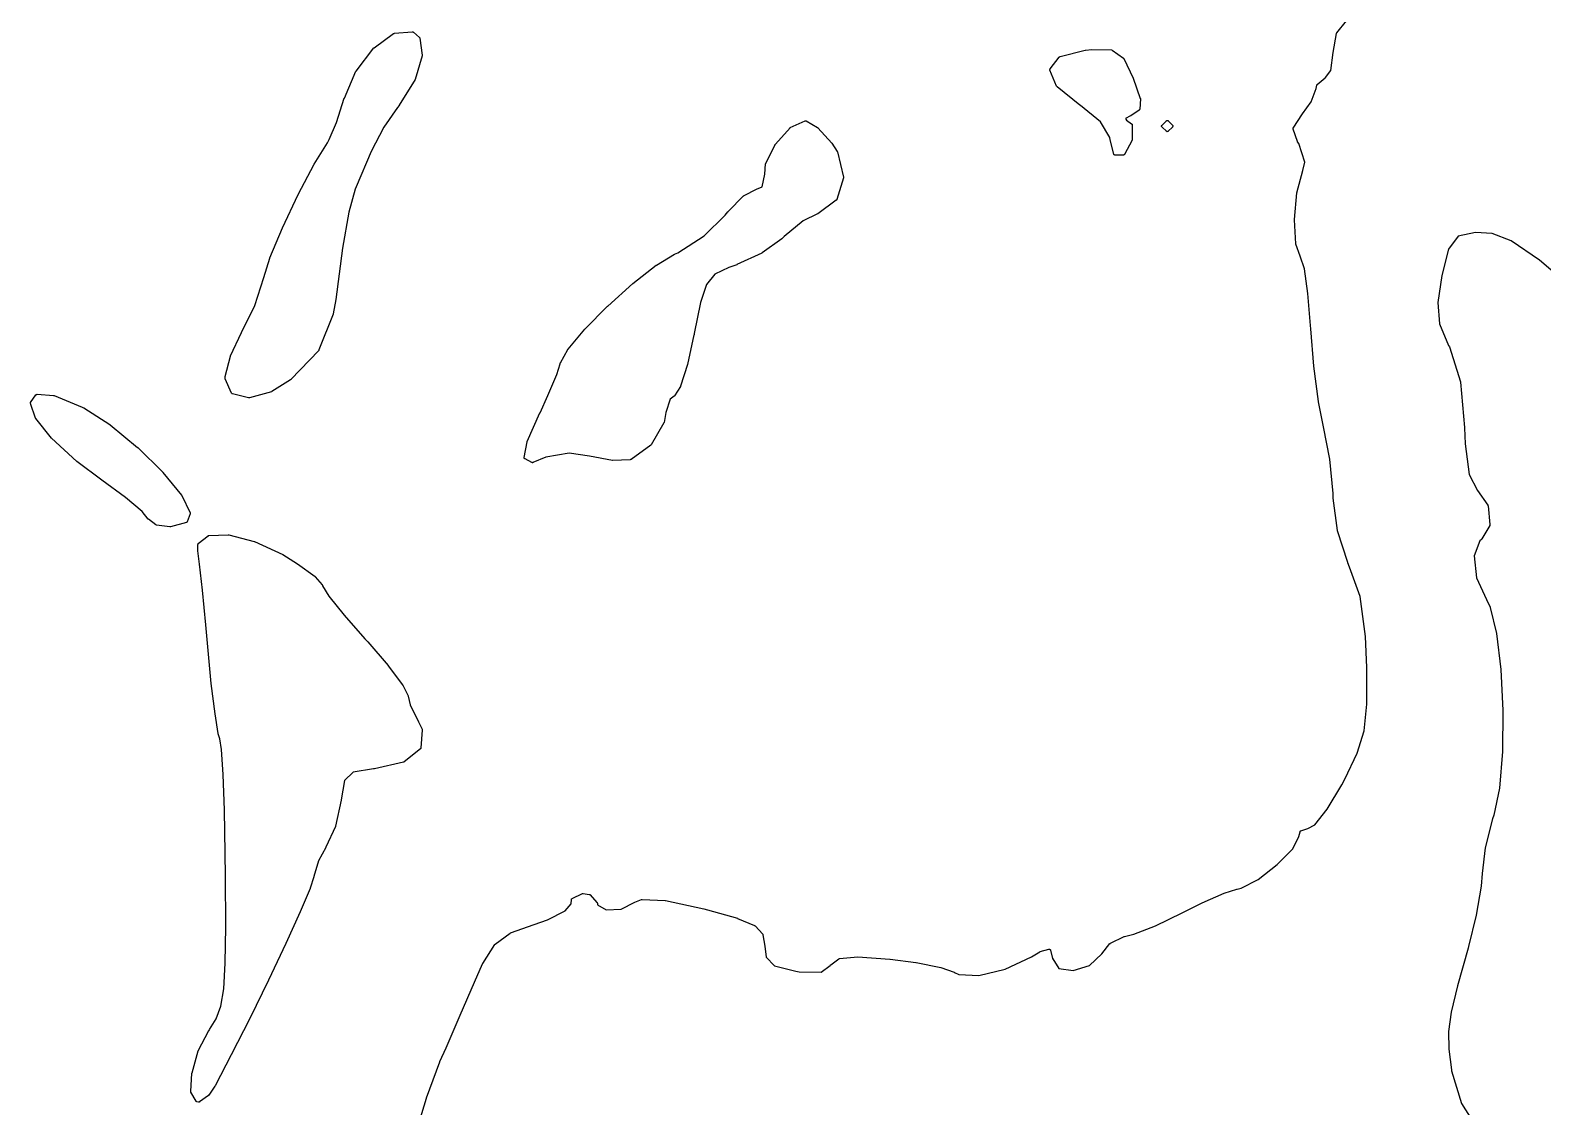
# Model space of a CAD drawing. Extents: x 42 to 258, y -102 to -28.
# Drawn here: x 101.19 to 106.78, y -50.03 to -46.05 of the extents above; entities that cross this region are included whole.
import ezdxf

# ---------------------------------------------------------------- set-up
doc = ezdxf.new("R2010")
doc.units = 0
doc.header["$MEASUREMENT"] = 0
doc.layers.add('BLACK', color=7, linetype='CONTINUOUS')

msp = doc.modelspace()

# ---------------------------------------------------------------- linework, layer by layer
at = {"layer": 'Black'}
for p, q in [((102.463, -46.113), (102.535, -46.0608)), ((102.535, -46.0608), (102.536, -46.0606)), ((102.536, -46.0604), (102.537, -46.0603)), ((102.536, -46.0606), (102.536, -46.0604)), ((102.537, -46.06), (102.538, -46.0599)), ((102.537, -46.0601), (102.537, -46.06)), ((102.537, -46.0603), (102.537, -46.0601)), ((102.538, -46.0599), (102.604, -46.0545)), ((102.604, -46.0545), (102.604, -46.0545)), ((102.604, -46.0545), (102.605, -46.0545)), ((102.605, -46.0545), (102.605, -46.0546)), ((102.605, -46.0546), (102.606, -46.0546)), ((102.606, -46.0546), (102.606, -46.0547)), ((102.606, -46.0547), (102.606, -46.0548)), ((102.606, -46.0548), (102.607, -46.0551)), ((102.607, -46.0551), (102.607, -46.0554)), ((102.607, -46.0554), (102.608, -46.0555)), ((102.608, -46.0555), (102.608, -46.0556)), ((102.608, -46.0556), (102.631, -46.0752)), ((106.008, -46.1309), (106.02, -46.0602)), ((106.02, -46.0594), (106.021, -46.059)), ((106.02, -46.0598), (106.02, -46.0594)), ((106.02, -46.0602), (106.02, -46.0598)), ((106.021, -46.0579), (106.057, -46.0141)), ((106.021, -46.0582), (106.021, -46.0579)), ((106.021, -46.0586), (106.021, -46.0582)), ((106.021, -46.059), (106.021, -46.0586)), ((102.396, -46.1994), (102.462, -46.114)), ((102.462, -46.1135), (102.463, -46.113)), ((102.462, -46.114), (102.462, -46.1135)), ((102.631, -46.0752), (102.631, -46.0753)), ((102.631, -46.0753), (102.631, -46.0753)), ((102.631, -46.0753), (102.631, -46.076)), ((102.631, -46.076), (102.632, -46.0766)), ((102.632, -46.0766), (102.632, -46.0766)), ((102.632, -46.0766), (102.632, -46.0767)), ((102.632, -46.0767), (102.632, -46.0775)), ((102.632, -46.0775), (102.632, -46.0782)), ((102.632, -46.0782), (102.632, -46.0783)), ((102.632, -46.0783), (102.632, -46.0784)), ((102.632, -46.0784), (102.641, -46.1412)), ((102.641, -46.1434), (102.614, -46.2301)), ((102.641, -46.1412), (102.641, -46.1414)), ((102.641, -46.1414), (102.641, -46.1416)), ((102.641, -46.1416), (102.641, -46.1423)), ((102.641, -46.1423), (102.641, -46.143)), ((102.641, -46.143), (102.641, -46.1432)), ((102.641, -46.1432), (102.641, -46.1434)), ((104.961, -46.1915), (104.995, -46.1478)), ((104.995, -46.1478), (104.996, -46.1473)), ((104.996, -46.1467), (104.997, -46.1466)), ((104.996, -46.1473), (104.996, -46.1467)), ((104.996, -46.1467), (104.996, -46.1467)), ((104.997, -46.1463), (104.998, -46.146)), ((104.997, -46.1466), (104.997, -46.1463)), ((104.998, -46.146), (105.091, -46.1225)), ((105.091, -46.1225), (105.092, -46.1224)), ((105.091, -46.1225), (105.091, -46.1225)), ((105.092, -46.1224), (105.116, -46.1202)), ((105.116, -46.1202), (105.116, -46.1202)), ((105.116, -46.1202), (105.116, -46.1202)), ((105.116, -46.1202), (105.189, -46.1214)), ((105.189, -46.1214), (105.189, -46.1215)), ((105.189, -46.1215), (105.19, -46.1216)), ((105.19, -46.1216), (105.19, -46.1217)), ((105.19, -46.1217), (105.19, -46.1217)), ((105.19, -46.1217), (105.191, -46.1221)), ((105.191, -46.1221), (105.191, -46.1223)), ((105.191, -46.1223), (105.232, -46.1515)), ((105.232, -46.1515), (105.232, -46.1517)), ((105.232, -46.1517), (105.233, -46.152)), ((105.233, -46.152), (105.233, -46.1524)), ((105.233, -46.1524), (105.233, -46.1527)), ((105.233, -46.1527), (105.233, -46.1531)), ((105.233, -46.1531), (105.234, -46.1534)), ((105.234, -46.1534), (105.268, -46.2251)), ((105.999, -46.1971), (106.008, -46.1311)), ((106.008, -46.131), (106.008, -46.1309)), ((106.008, -46.1311), (106.008, -46.131)), ((102.353, -46.2992), (102.395, -46.2004)), ((102.395, -46.2004), (102.396, -46.1999)), ((102.396, -46.1999), (102.396, -46.1994)), ((104.96, -46.1931), (104.961, -46.1924)), ((104.96, -46.194), (104.96, -46.1931)), ((104.96, -46.1931), (104.96, -46.1931)), ((104.96, -46.1931), (104.96, -46.1931)), ((104.96, -46.1948), (104.96, -46.194)), ((104.96, -46.1949), (104.96, -46.1948)), ((104.96, -46.1948), (104.96, -46.1948)), ((104.96, -46.1957), (104.96, -46.1949)), ((104.96, -46.1965), (104.96, -46.1957)), ((104.96, -46.1966), (104.96, -46.1965)), ((104.96, -46.1965), (104.96, -46.1965)), ((104.985, -46.2552), (104.96, -46.1966)), ((104.961, -46.1916), (104.961, -46.1915)), ((104.961, -46.1924), (104.961, -46.1916)), ((104.961, -46.1916), (104.961, -46.1916)), ((105.268, -46.2251), (105.268, -46.2252)), ((105.268, -46.2252), (105.268, -46.2253)), ((105.268, -46.2253), (105.268, -46.226)), ((105.268, -46.226), (105.268, -46.2261)), ((105.268, -46.2261), (105.268, -46.2262)), ((105.268, -46.2262), (105.294, -46.3007)), ((105.948, -46.249), (105.978, -46.2242)), ((105.978, -46.2242), (105.979, -46.2238)), ((105.979, -46.2236), (105.999, -46.1971)), ((105.979, -46.2238), (105.979, -46.2236)), ((102.614, -46.2312), (102.555, -46.3259)), ((102.614, -46.2301), (102.614, -46.2306)), ((102.614, -46.2306), (102.614, -46.2312)), ((104.985, -46.2555), (104.985, -46.2552)), ((104.985, -46.2558), (104.985, -46.2555)), ((104.986, -46.2562), (104.985, -46.2558)), ((104.986, -46.2567), (104.986, -46.2562)), ((104.986, -46.2569), (104.986, -46.2567)), ((104.987, -46.2571), (104.986, -46.2569)), ((105.071, -46.3254), (104.987, -46.2571)), ((105.926, -46.3135), (105.945, -46.2639)), ((105.945, -46.2639), (105.947, -46.2521)), ((105.947, -46.2503), (105.948, -46.2497)), ((105.947, -46.2504), (105.947, -46.2503)), ((105.947, -46.2512), (105.947, -46.2504)), ((105.947, -46.2504), (105.947, -46.2504)), ((105.947, -46.2519), (105.947, -46.2512)), ((105.947, -46.252), (105.947, -46.2519)), ((105.947, -46.2521), (105.947, -46.252)), ((105.948, -46.2491), (105.948, -46.249)), ((105.948, -46.249), (105.948, -46.249)), ((105.948, -46.2497), (105.948, -46.2491)), ((102.324, -46.3891), (102.352, -46.2996)), ((102.352, -46.2996), (102.353, -46.2994)), ((102.353, -46.2994), (102.353, -46.2992)), ((102.549, -46.334), (102.499, -46.4063)), ((102.555, -46.3263), (102.549, -46.334)), ((102.555, -46.3259), (102.555, -46.3261)), ((102.555, -46.3261), (102.555, -46.3263)), ((105.071, -46.3255), (105.071, -46.3254)), ((105.071, -46.3257), (105.071, -46.3255)), ((105.074, -46.3273), (105.071, -46.3257)), ((105.147, -46.3873), (105.074, -46.3273)), ((105.293, -46.3401), (105.292, -46.3407)), ((105.292, -46.3407), (105.292, -46.3413)), ((105.295, -46.3026), (105.293, -46.3401)), ((105.294, -46.3007), (105.294, -46.3008)), ((105.294, -46.3008), (105.295, -46.3009)), ((105.295, -46.3009), (105.295, -46.3016)), ((105.295, -46.3016), (105.295, -46.3024)), ((105.295, -46.3024), (105.295, -46.3025)), ((105.295, -46.3025), (105.295, -46.3026)), ((105.894, -46.3569), (105.926, -46.3135)), ((102.297, -46.453), (102.324, -46.3891)), ((104.001, -46.408), (104.056, -46.3832)), ((104.056, -46.383), (104.057, -46.3829)), ((104.056, -46.3831), (104.056, -46.383)), ((104.056, -46.3832), (104.056, -46.3831)), ((104.057, -46.3829), (104.057, -46.3828)), ((104.057, -46.3828), (104.058, -46.3828)), ((104.058, -46.3828), (104.058, -46.3828)), ((104.058, -46.3828), (104.059, -46.3828)), ((104.058, -46.3828), (104.058, -46.3828)), ((104.058, -46.3828), (104.058, -46.3828)), ((104.059, -46.3828), (104.059, -46.383)), ((104.059, -46.383), (104.06, -46.3831)), ((104.06, -46.3831), (104.06, -46.3833)), ((104.06, -46.3833), (104.06, -46.3834)), ((104.06, -46.3834), (104.102, -46.4079)), ((105.182, -46.4453), (105.147, -46.3873)), ((105.258, -46.3651), (105.24, -46.3753)), ((105.24, -46.3753), (105.244, -46.3809)), ((105.244, -46.3809), (105.262, -46.394)), ((105.259, -46.3649), (105.258, -46.365)), ((105.258, -46.365), (105.258, -46.3651)), ((105.29, -46.344), (105.259, -46.3649)), ((105.262, -46.394), (105.263, -46.3944)), ((105.263, -46.3944), (105.263, -46.3948)), ((105.263, -46.3948), (105.263, -46.3951)), ((105.263, -46.3951), (105.263, -46.3953)), ((105.263, -46.3953), (105.264, -46.3958)), ((105.264, -46.3958), (105.264, -46.3963)), ((105.264, -46.3963), (105.264, -46.3966)), ((105.264, -46.3966), (105.264, -46.3969)), ((105.264, -46.3969), (105.264, -46.3974)), ((105.291, -46.3436), (105.29, -46.344)), ((105.292, -46.3428), (105.291, -46.343)), ((105.291, -46.343), (105.291, -46.3433)), ((105.291, -46.3433), (105.291, -46.3436)), ((105.292, -46.3413), (105.292, -46.3415)), ((105.292, -46.3415), (105.292, -46.3418)), ((105.292, -46.3418), (105.292, -46.3423)), ((105.292, -46.3423), (105.292, -46.3428)), ((105.375, -46.3991), (105.391, -46.3832)), ((105.391, -46.3827), (105.392, -46.3825)), ((105.391, -46.383), (105.391, -46.3827)), ((105.391, -46.3832), (105.391, -46.383)), ((105.392, -46.3821), (105.393, -46.3819)), ((105.392, -46.3822), (105.392, -46.3821)), ((105.392, -46.3825), (105.392, -46.3822)), ((105.393, -46.3819), (105.394, -46.3818)), ((105.393, -46.3819), (105.393, -46.3819)), ((105.394, -46.3818), (105.394, -46.3818)), ((105.394, -46.3818), (105.395, -46.3818)), ((105.395, -46.3818), (105.395, -46.3819)), ((105.395, -46.3819), (105.395, -46.3819)), ((105.395, -46.3819), (105.396, -46.3821)), ((105.396, -46.3821), (105.396, -46.3822)), ((105.396, -46.3822), (105.397, -46.3825)), ((105.397, -46.3825), (105.397, -46.3827)), ((105.397, -46.3827), (105.397, -46.383)), ((105.397, -46.383), (105.398, -46.3832)), ((105.398, -46.3832), (105.414, -46.3991)), ((105.86, -46.4099), (105.894, -46.3572)), ((105.894, -46.357), (105.894, -46.3569)), ((105.894, -46.3572), (105.894, -46.357)), ((102.499, -46.4063), (102.452, -46.4968)), ((103.946, -46.4694), (104, -46.4092)), ((104, -46.4089), (104.001, -46.4085)), ((104, -46.4091), (104, -46.4089)), ((104, -46.4092), (104, -46.4091)), ((104.001, -46.4081), (104.001, -46.408)), ((104.001, -46.408), (104.001, -46.408)), ((104.001, -46.4085), (104.001, -46.4081)), ((104.102, -46.4079), (104.103, -46.4084)), ((104.103, -46.4084), (104.103, -46.4089)), ((104.103, -46.4089), (104.155, -46.4657)), ((105.183, -46.4534), (105.182, -46.4453)), ((105.264, -46.3974), (105.264, -46.398)), ((105.264, -46.398), (105.265, -46.4501)), ((105.265, -46.4501), (105.265, -46.4508)), ((105.265, -46.4508), (105.265, -46.4515)), ((105.265, -46.4515), (105.265, -46.4536)), ((105.373, -46.4013), (105.374, -46.4009)), ((105.373, -46.4018), (105.373, -46.4013)), ((105.373, -46.4022), (105.373, -46.4018)), ((105.373, -46.4026), (105.373, -46.4022)), ((105.373, -46.4031), (105.373, -46.4026)), ((105.373, -46.4035), (105.373, -46.4031)), ((105.373, -46.4039), (105.373, -46.4035)), ((105.374, -46.4043), (105.373, -46.4039)), ((105.374, -46.3994), (105.375, -46.3991)), ((105.374, -46.3998), (105.374, -46.3994)), ((105.374, -46.4002), (105.374, -46.3998)), ((105.374, -46.4005), (105.374, -46.4002)), ((105.374, -46.4009), (105.374, -46.4005)), ((105.374, -46.4047), (105.374, -46.4043)), ((105.374, -46.4051), (105.374, -46.4047)), ((105.374, -46.4055), (105.374, -46.4051)), ((105.374, -46.4058), (105.374, -46.4055)), ((105.375, -46.4062), (105.374, -46.4058)), ((105.391, -46.422), (105.375, -46.4062)), ((105.391, -46.4223), (105.391, -46.422)), ((105.391, -46.4226), (105.391, -46.4223)), ((105.392, -46.4228), (105.391, -46.4226)), ((105.392, -46.423), (105.392, -46.4228)), ((105.392, -46.4231), (105.392, -46.423)), ((105.393, -46.4233), (105.392, -46.4231)), ((105.393, -46.4234), (105.393, -46.4233)), ((105.394, -46.4235), (105.393, -46.4234)), ((105.395, -46.4235), (105.394, -46.4234)), ((105.394, -46.4234), (105.394, -46.4235)), ((105.396, -46.4231), (105.395, -46.4233)), ((105.395, -46.4233), (105.395, -46.4234)), ((105.395, -46.4234), (105.395, -46.4235)), ((105.397, -46.4228), (105.396, -46.423)), ((105.396, -46.423), (105.396, -46.4231)), ((105.398, -46.422), (105.397, -46.4223)), ((105.397, -46.4223), (105.397, -46.4226)), ((105.397, -46.4226), (105.397, -46.4228)), ((105.414, -46.4062), (105.398, -46.422)), ((105.414, -46.3991), (105.414, -46.3994)), ((105.414, -46.3994), (105.414, -46.3998)), ((105.414, -46.3998), (105.414, -46.4002)), ((105.414, -46.4002), (105.415, -46.4005)), ((105.415, -46.4047), (105.414, -46.4051)), ((105.414, -46.4051), (105.414, -46.4055)), ((105.414, -46.4055), (105.414, -46.4058)), ((105.414, -46.4058), (105.414, -46.4062)), ((105.415, -46.4005), (105.415, -46.4009)), ((105.415, -46.4009), (105.415, -46.4013)), ((105.415, -46.4013), (105.415, -46.4018)), ((105.415, -46.4018), (105.415, -46.4022)), ((105.415, -46.4022), (105.415, -46.4026)), ((105.415, -46.4026), (105.415, -46.4031)), ((105.415, -46.4031), (105.415, -46.4035)), ((105.415, -46.4035), (105.415, -46.4039)), ((105.415, -46.4039), (105.415, -46.4043)), ((105.415, -46.4043), (105.415, -46.4047)), ((105.859, -46.4108), (105.86, -46.4103)), ((105.859, -46.4111), (105.859, -46.4108)), ((105.859, -46.4115), (105.859, -46.4111)), ((105.859, -46.412), (105.859, -46.4115)), ((105.859, -46.4125), (105.859, -46.412)), ((105.859, -46.4128), (105.859, -46.4125)), ((105.859, -46.4132), (105.859, -46.4128)), ((105.859, -46.4137), (105.859, -46.4132)), ((105.859, -46.4142), (105.859, -46.4137)), ((105.875, -46.4599), (105.859, -46.4142)), ((105.86, -46.4103), (105.86, -46.4099)), ((102.241, -46.5435), (102.291, -46.4642)), ((102.291, -46.4642), (102.297, -46.453)), ((102.452, -46.4968), (102.396, -46.6268)), ((103.911, -46.541), (103.945, -46.4705)), ((103.945, -46.47), (103.946, -46.4694)), ((103.945, -46.4705), (103.945, -46.47)), ((104.155, -46.4657), (104.155, -46.4661)), ((104.155, -46.4661), (104.155, -46.4664)), ((104.155, -46.4664), (104.174, -46.4971)), ((104.174, -46.4971), (104.174, -46.4978)), ((104.174, -46.4978), (104.175, -46.4985)), ((104.175, -46.4985), (104.198, -46.5913)), ((105.183, -46.4537), (105.183, -46.4534)), ((105.183, -46.4541), (105.183, -46.4537)), ((105.197, -46.5069), (105.183, -46.4541)), ((105.197, -46.5075), (105.197, -46.5069)), ((105.197, -46.5081), (105.197, -46.5075)), ((105.198, -46.5083), (105.197, -46.5081)), ((105.198, -46.5084), (105.198, -46.5083)), ((105.198, -46.5089), (105.198, -46.5084)), ((105.236, -46.5076), (105.235, -46.5083)), ((105.235, -46.5083), (105.235, -46.5089)), ((105.264, -46.4546), (105.236, -46.5075)), ((105.236, -46.5075), (105.236, -46.5076)), ((105.236, -46.5076), (105.236, -46.5076)), ((105.265, -46.4536), (105.264, -46.4541)), ((105.264, -46.4541), (105.264, -46.4546)), ((105.876, -46.4606), (105.875, -46.4599)), ((105.876, -46.4614), (105.876, -46.4606)), ((105.881, -46.4675), (105.876, -46.4614)), ((105.903, -46.5362), (105.881, -46.4675)), ((102.182, -46.6561), (102.241, -46.5438)), ((102.241, -46.5437), (102.241, -46.5435)), ((102.241, -46.5438), (102.241, -46.5437)), ((103.907, -46.58), (103.91, -46.5428)), ((103.91, -46.5419), (103.911, -46.5411)), ((103.91, -46.5427), (103.91, -46.5419)), ((103.91, -46.5428), (103.91, -46.5427)), ((103.91, -46.5427), (103.91, -46.5427)), ((103.911, -46.5411), (103.911, -46.541)), ((103.911, -46.541), (103.911, -46.541)), ((105.199, -46.5095), (105.198, -46.5089)), ((105.199, -46.5097), (105.199, -46.5095)), ((105.199, -46.5095), (105.199, -46.5095)), ((105.199, -46.51), (105.199, -46.5097)), ((105.2, -46.5103), (105.199, -46.51)), ((105.2, -46.5104), (105.2, -46.5103)), ((105.2, -46.5103), (105.2, -46.5103)), ((105.201, -46.5105), (105.2, -46.5104)), ((105.202, -46.5106), (105.201, -46.5105)), ((105.232, -46.5102), (105.202, -46.5106)), ((105.233, -46.51), (105.232, -46.5102)), ((105.232, -46.5102), (105.232, -46.5102)), ((105.232, -46.5102), (105.232, -46.5102)), ((105.234, -46.5098), (105.233, -46.5098)), ((105.233, -46.5098), (105.233, -46.5099)), ((105.233, -46.5099), (105.233, -46.51)), ((105.235, -46.509), (105.234, -46.5094)), ((105.234, -46.5094), (105.234, -46.5098)), ((105.235, -46.5089), (105.235, -46.5089)), ((105.235, -46.5089), (105.235, -46.509)), ((105.895, -46.5676), (105.903, -46.5362)), ((103.897, -46.627), (103.907, -46.58)), ((104.198, -46.594), (104.173, -46.6744)), ((104.198, -46.5913), (104.198, -46.5918)), ((104.198, -46.5918), (104.198, -46.5923)), ((104.198, -46.5923), (104.198, -46.5926)), ((104.198, -46.5926), (104.198, -46.593)), ((104.198, -46.593), (104.198, -46.5935)), ((104.198, -46.5935), (104.198, -46.594)), ((105.873, -46.6491), (105.895, -46.5676)), ((102.124, -46.7791), (102.182, -46.6563)), ((102.182, -46.6562), (102.182, -46.6561)), ((102.182, -46.6563), (102.182, -46.6562)), ((102.393, -46.6363), (102.37, -46.7209)), ((102.396, -46.6268), (102.393, -46.6363)), ((103.771, -46.719), (103.828, -46.6608)), ((103.828, -46.6608), (103.829, -46.6604)), ((103.829, -46.6604), (103.83, -46.6599)), ((103.83, -46.6599), (103.876, -46.6363)), ((103.876, -46.6362), (103.897, -46.627)), ((103.876, -46.6363), (103.876, -46.6362)), ((103.876, -46.6363), (103.876, -46.6363)), ((104.172, -46.6764), (104.171, -46.677)), ((104.173, -46.6759), (104.172, -46.6764)), ((104.173, -46.6744), (104.173, -46.675)), ((104.173, -46.675), (104.173, -46.6757)), ((104.173, -46.6757), (104.173, -46.6758)), ((104.173, -46.6758), (104.173, -46.6759)), ((105.864, -46.7487), (105.873, -46.65)), ((105.873, -46.6495), (105.873, -46.6491)), ((105.873, -46.65), (105.873, -46.6495)), ((102.37, -46.7209), (102.346, -46.854)), ((103.76, -46.7326), (103.77, -46.7194)), ((103.77, -46.7194), (103.771, -46.7192)), ((103.771, -46.7192), (103.771, -46.719)), ((104.102, -46.727), (104.048, -46.7535)), ((104.103, -46.7268), (104.102, -46.727)), ((104.171, -46.677), (104.103, -46.7266)), ((104.103, -46.7266), (104.103, -46.7268)), ((102.078, -46.8901), (102.124, -46.7793)), ((102.124, -46.7792), (102.124, -46.7791)), ((102.124, -46.7793), (102.124, -46.7792)), ((103.683, -46.809), (103.76, -46.7326)), ((104.048, -46.7535), (103.978, -46.811)), ((105.864, -46.7491), (105.864, -46.7487)), ((105.864, -46.7495), (105.864, -46.7491)), ((105.869, -46.8377), (105.864, -46.7495)), ((103.585, -46.8708), (103.683, -46.809)), ((103.97, -46.8196), (103.897, -46.8718)), ((103.978, -46.811), (103.97, -46.819)), ((103.97, -46.819), (103.97, -46.8193)), ((103.97, -46.8193), (103.97, -46.8196)), ((105.869, -46.8384), (105.869, -46.8377)), ((105.87, -46.839), (105.869, -46.8384)), ((105.886, -46.8841), (105.87, -46.839)), ((106.47, -46.8099), (106.434, -46.8575)), ((106.534, -46.7964), (106.47, -46.8099)), ((106.595, -46.7997), (106.534, -46.7964)), ((106.665, -46.8264), (106.595, -46.7997)), ((106.77, -46.8987), (106.665, -46.8264)), ((102.055, -46.962), (102.078, -46.8905)), ((102.078, -46.8903), (102.078, -46.8901)), ((102.078, -46.8905), (102.078, -46.8903)), ((102.346, -46.854), (102.321, -47.0433)), ((103.506, -46.9164), (103.573, -46.8761)), ((103.573, -46.8758), (103.585, -46.8708)), ((103.573, -46.876), (103.573, -46.8758)), ((103.573, -46.8761), (103.573, -46.876)), ((103.896, -46.8722), (103.803, -46.9151)), ((103.897, -46.8718), (103.896, -46.872)), ((103.896, -46.872), (103.896, -46.8722)), ((105.901, -46.931), (105.886, -46.8841)), ((106.434, -46.8575), (106.409, -46.9557)), ((106.911, -47.0188), (106.77, -46.8987)), ((103.419, -46.9851), (103.505, -46.9168)), ((103.505, -46.9168), (103.506, -46.9167)), ((103.506, -46.9167), (103.506, -46.9164)), ((103.722, -46.9507), (103.691, -46.988)), ((103.774, -46.9256), (103.722, -46.9507)), ((103.803, -46.9153), (103.774, -46.9256)), ((103.803, -46.9151), (103.803, -46.9152)), ((103.803, -46.9152), (103.803, -46.9153)), ((105.914, -47.0223), (105.901, -46.931)), ((106.409, -46.9557), (106.394, -47.0544)), ((102.022, -47.0659), (102.055, -46.962)), ((103.327, -47.0685), (103.419, -46.9853)), ((103.419, -46.9852), (103.419, -46.9851)), ((103.419, -46.9853), (103.419, -46.9852)), ((103.691, -46.988), (103.669, -47.0555)), ((101.973, -47.1662), (102.022, -47.0659)), ((102.321, -47.0434), (102.312, -47.0972)), ((102.321, -47.0433), (102.321, -47.0434)), ((102.321, -47.0434), (102.321, -47.0434)), ((103.669, -47.0555), (103.646, -47.17)), ((105.924, -47.1396), (105.914, -47.0223)), ((106.394, -47.0544), (106.401, -47.1343)), ((102.312, -47.0983), (102.259, -47.2305)), ((102.312, -47.0972), (102.312, -47.0977)), ((102.312, -47.0977), (102.312, -47.0983)), ((103.242, -47.1536), (103.326, -47.0687)), ((103.326, -47.0687), (103.327, -47.0686)), ((103.327, -47.0686), (103.327, -47.0685)), ((101.932, -47.2519), (101.973, -47.1662)), ((101.973, -47.1662), (101.973, -47.1662)), ((101.973, -47.1662), (101.973, -47.1662)), ((103.18, -47.2276), (103.242, -47.1539)), ((103.242, -47.1538), (103.242, -47.1536)), ((103.242, -47.1539), (103.242, -47.1538)), ((103.645, -47.175), (103.621, -47.2839)), ((103.646, -47.1749), (103.645, -47.175)), ((103.646, -47.17), (103.646, -47.17)), ((103.646, -47.17), (103.646, -47.1748)), ((103.646, -47.1748), (103.646, -47.1749)), ((105.925, -47.1526), (105.924, -47.1396)), ((105.925, -47.1527), (105.925, -47.1526)), ((105.936, -47.29), (105.925, -47.1527)), ((105.925, -47.1527), (105.925, -47.1527)), ((106.401, -47.1343), (106.434, -47.2145)), ((102.258, -47.2321), (102.155, -47.3402)), ((102.259, -47.2306), (102.258, -47.2313)), ((102.258, -47.2313), (102.258, -47.232)), ((102.258, -47.232), (102.258, -47.232)), ((102.258, -47.232), (102.258, -47.2321)), ((102.259, -47.2305), (102.259, -47.2305)), ((102.259, -47.2305), (102.259, -47.2306)), ((103.152, -47.2777), (103.179, -47.2284)), ((103.179, -47.228), (103.18, -47.2276)), ((103.179, -47.2284), (103.179, -47.228)), ((106.434, -47.2145), (106.437, -47.2185)), ((106.437, -47.2185), (106.437, -47.2189)), ((106.437, -47.2189), (106.437, -47.2193)), ((106.437, -47.2193), (106.478, -47.3479)), ((101.913, -47.3285), (101.932, -47.2528)), ((101.932, -47.2524), (101.932, -47.2519)), ((101.932, -47.2528), (101.932, -47.2524)), ((103.138, -47.3217), (103.151, -47.2823)), ((103.151, -47.278), (103.152, -47.2778)), ((103.151, -47.2786), (103.151, -47.278)), ((103.151, -47.2793), (103.151, -47.2786)), ((103.151, -47.2795), (103.151, -47.2793)), ((103.151, -47.2797), (103.151, -47.2795)), ((103.151, -47.2823), (103.151, -47.2797)), ((103.152, -47.2778), (103.152, -47.2777)), ((103.621, -47.2843), (103.595, -47.3644)), ((103.621, -47.2839), (103.621, -47.2841)), ((103.621, -47.2841), (103.621, -47.2843)), ((105.936, -47.2902), (105.936, -47.29)), ((105.936, -47.2903), (105.936, -47.2902)), ((105.953, -47.4214), (105.936, -47.2903)), ((101.913, -47.3291), (101.913, -47.3285)), ((101.913, -47.3296), (101.913, -47.3291)), ((101.913, -47.3349), (101.913, -47.3296)), ((101.913, -47.3351), (101.913, -47.3349)), ((101.913, -47.3354), (101.913, -47.3351)), ((101.913, -47.336), (101.913, -47.3354)), ((101.913, -47.3366), (101.913, -47.336)), ((101.913, -47.3368), (101.913, -47.3366)), ((101.913, -47.3371), (101.913, -47.3368)), ((101.936, -47.3899), (101.913, -47.3371)), ((102.154, -47.341), (102.085, -47.3842)), ((102.155, -47.3406), (102.154, -47.341)), ((102.155, -47.3402), (102.155, -47.3406)), ((103.105, -47.3987), (103.138, -47.3217)), ((101.193, -47.4241), (101.213, -47.3964)), ((101.213, -47.3964), (101.214, -47.3958)), ((101.214, -47.3952), (101.215, -47.3948)), ((101.214, -47.3958), (101.214, -47.3952)), ((101.214, -47.3952), (101.214, -47.3952)), ((101.214, -47.3952), (101.214, -47.3952)), ((101.215, -47.3948), (101.216, -47.3945)), ((101.216, -47.3945), (101.216, -47.3944)), ((101.216, -47.3944), (101.217, -47.3944)), ((101.216, -47.3945), (101.216, -47.3945)), ((101.217, -47.3944), (101.217, -47.3943)), ((101.217, -47.3943), (101.278, -47.3985)), ((101.278, -47.3985), (101.279, -47.3987)), ((101.279, -47.3987), (101.28, -47.3989)), ((101.28, -47.3989), (101.384, -47.4415)), ((101.936, -47.3903), (101.936, -47.3899)), ((101.937, -47.3908), (101.936, -47.3903)), ((101.937, -47.391), (101.937, -47.3908)), ((101.937, -47.3913), (101.937, -47.391)), ((101.937, -47.3916), (101.937, -47.3913)), ((101.938, -47.392), (101.937, -47.3916)), ((101.938, -47.3921), (101.938, -47.392)), ((101.938, -47.3923), (101.938, -47.3921)), ((101.939, -47.3925), (101.938, -47.3923)), ((101.939, -47.3927), (101.939, -47.3925)), ((101.999, -47.4077), (101.939, -47.3927)), ((102.084, -47.3848), (102.002, -47.4077)), ((102.085, -47.3845), (102.084, -47.3848)), ((102.085, -47.3842), (102.085, -47.3845)), ((103.076, -47.4627), (103.105, -47.3987)), ((103.572, -47.4013), (103.557, -47.4123)), ((103.573, -47.4006), (103.572, -47.4012)), ((103.572, -47.4012), (103.572, -47.4012)), ((103.572, -47.4012), (103.572, -47.4013)), ((103.595, -47.3655), (103.573, -47.3999)), ((103.573, -47.3999), (103.573, -47.3999)), ((103.573, -47.3999), (103.573, -47.4)), ((103.573, -47.4), (103.573, -47.4006)), ((103.595, -47.3644), (103.595, -47.3649)), ((103.595, -47.3649), (103.595, -47.3655)), ((106.478, -47.3479), (106.478, -47.3484)), ((106.478, -47.3484), (106.478, -47.349)), ((106.478, -47.349), (106.493, -47.5175)), ((101.192, -47.4271), (101.193, -47.4264)), ((101.192, -47.4272), (101.192, -47.4271)), ((101.192, -47.4274), (101.192, -47.4272)), ((101.193, -47.4281), (101.192, -47.4274)), ((101.193, -47.4248), (101.193, -47.4241)), ((101.193, -47.4253), (101.193, -47.4248)), ((101.193, -47.4255), (101.193, -47.4253)), ((101.193, -47.4257), (101.193, -47.4255)), ((101.193, -47.4264), (101.193, -47.4257)), ((101.193, -47.4288), (101.193, -47.4281)), ((101.212, -47.4821), (101.193, -47.4288)), ((101.384, -47.4415), (101.384, -47.4417)), ((101.384, -47.4417), (101.384, -47.4417)), ((101.384, -47.4417), (101.389, -47.4443)), ((101.389, -47.4443), (101.39, -47.4444)), ((101.39, -47.4444), (101.39, -47.4445)), ((101.39, -47.4445), (101.486, -47.5065)), ((102, -47.4078), (101.999, -47.4077)), ((102.001, -47.4078), (102, -47.4079)), ((102, -47.4079), (102, -47.4078)), ((102.002, -47.4077), (102.001, -47.4077)), ((102.001, -47.4077), (102.001, -47.4078)), ((102.001, -47.4078), (102.001, -47.4078)), ((103.557, -47.4123), (103.541, -47.4622)), ((105.953, -47.4216), (105.953, -47.4214)), ((105.953, -47.4218), (105.953, -47.4216)), ((105.972, -47.5148), (105.953, -47.4218)), ((101.213, -47.4828), (101.212, -47.4821)), ((101.213, -47.4835), (101.213, -47.4828)), ((101.271, -47.5561), (101.213, -47.4835)), ((101.486, -47.5065), (101.486, -47.5067)), ((101.486, -47.5067), (101.487, -47.5069)), ((101.487, -47.5069), (101.588, -47.5908)), ((103.029, -47.5692), (103.075, -47.4628)), ((103.075, -47.4628), (103.075, -47.4627)), ((103.075, -47.4627), (103.076, -47.4627)), ((103.534, -47.4997), (103.487, -47.5812)), ((103.535, -47.498), (103.534, -47.4989)), ((103.534, -47.4989), (103.534, -47.4997)), ((103.534, -47.4997), (103.534, -47.4997)), ((103.534, -47.4997), (103.534, -47.4997)), ((103.541, -47.4622), (103.535, -47.498)), ((103.535, -47.498), (103.535, -47.498)), ((103.535, -47.498), (103.535, -47.498)), ((105.995, -47.6346), (105.972, -47.5148)), ((101.271, -47.5564), (101.271, -47.5561)), ((101.271, -47.5567), (101.271, -47.5564)), ((101.364, -47.6422), (101.271, -47.5567)), ((103.018, -47.628), (103.029, -47.5703)), ((103.029, -47.5698), (103.029, -47.5692)), ((103.029, -47.5703), (103.029, -47.5698)), ((106.493, -47.5175), (106.493, -47.5176)), ((106.493, -47.5176), (106.493, -47.5178)), ((106.493, -47.5178), (106.495, -47.578)), ((101.588, -47.5908), (101.589, -47.591)), ((101.589, -47.591), (101.589, -47.5911)), ((101.589, -47.5911), (101.682, -47.6825)), ((103.184, -47.6117), (103.098, -47.6273)), ((103.259, -47.6235), (103.184, -47.6117)), ((103.344, -47.6386), (103.259, -47.6235)), ((103.486, -47.5828), (103.413, -47.6348)), ((103.487, -47.5816), (103.486, -47.5821)), ((103.486, -47.5821), (103.486, -47.5826)), ((103.486, -47.5826), (103.486, -47.5827)), ((103.486, -47.5827), (103.486, -47.5828)), ((103.487, -47.5812), (103.487, -47.5814)), ((103.487, -47.5814), (103.487, -47.5816)), ((106.495, -47.578), (106.51, -47.6909)), ((101.364, -47.6423), (101.364, -47.6422)), ((101.364, -47.6425), (101.364, -47.6423)), ((101.456, -47.7112), (101.364, -47.6425)), ((101.682, -47.6825), (101.682, -47.6828)), ((103.018, -47.6286), (103.018, -47.628)), ((103.018, -47.6291), (103.018, -47.6286)), ((103.018, -47.6295), (103.018, -47.6291)), ((103.018, -47.6298), (103.018, -47.6295)), ((103.018, -47.6303), (103.018, -47.6298)), ((103.018, -47.6308), (103.018, -47.6303)), ((103.019, -47.6311), (103.018, -47.6308)), ((103.019, -47.6314), (103.019, -47.6311)), ((103.019, -47.6319), (103.019, -47.6314)), ((103.019, -47.6323), (103.019, -47.6319)), ((103.02, -47.6325), (103.019, -47.6323)), ((103.02, -47.6328), (103.02, -47.6325)), ((103.02, -47.633), (103.02, -47.6328)), ((103.021, -47.6334), (103.02, -47.633)), ((103.046, -47.6467), (103.021, -47.6334)), ((103.046, -47.6468), (103.046, -47.6467)), ((103.047, -47.647), (103.046, -47.6468)), ((103.047, -47.6471), (103.047, -47.647)), ((103.047, -47.6472), (103.047, -47.6471)), ((103.048, -47.6472), (103.047, -47.6472)), ((103.049, -47.6472), (103.048, -47.6473)), ((103.048, -47.6473), (103.048, -47.6472)), ((103.05, -47.647), (103.049, -47.6472)), ((103.049, -47.6472), (103.049, -47.6472)), ((103.098, -47.6273), (103.05, -47.6469)), ((103.05, -47.6469), (103.05, -47.647)), ((103.345, -47.6386), (103.344, -47.6386)), ((103.344, -47.6386), (103.344, -47.6386)), ((103.409, -47.6361), (103.345, -47.6386)), ((103.41, -47.6359), (103.409, -47.636)), ((103.409, -47.636), (103.409, -47.6361)), ((103.411, -47.6355), (103.41, -47.6359)), ((103.412, -47.6351), (103.411, -47.6355)), ((103.413, -47.6348), (103.412, -47.6351)), ((106.007, -47.7616), (105.995, -47.6346)), ((101.544, -47.7754), (101.456, -47.7112)), ((101.456, -47.7112), (101.456, -47.7112)), ((101.456, -47.7112), (101.456, -47.7112)), ((101.682, -47.6828), (101.682, -47.6829)), ((101.682, -47.6829), (101.751, -47.7677)), ((106.51, -47.6909), (106.541, -47.7494)), ((101.606, -47.8275), (101.544, -47.7754)), ((101.751, -47.7677), (101.751, -47.7682)), ((101.751, -47.7682), (101.752, -47.7686)), ((101.752, -47.7686), (101.783, -47.8323)), ((106.007, -47.7772), (106.007, -47.7616)), ((106.008, -47.7774), (106.007, -47.7772)), ((106.008, -47.7777), (106.008, -47.7774)), ((106.023, -47.8977), (106.008, -47.7777)), ((106.541, -47.7494), (106.579, -47.8047)), ((101.628, -47.8556), (101.606, -47.8275)), ((101.783, -47.8363), (101.772, -47.8654)), ((101.783, -47.8323), (101.783, -47.8326)), ((101.783, -47.8326), (101.783, -47.8329)), ((101.783, -47.8329), (101.783, -47.8334)), ((101.783, -47.8334), (101.783, -47.834)), ((101.783, -47.834), (101.783, -47.8343)), ((101.783, -47.8343), (101.783, -47.8346)), ((101.783, -47.8346), (101.783, -47.8351)), ((101.783, -47.8351), (101.783, -47.8357)), ((101.783, -47.8357), (101.783, -47.836)), ((101.783, -47.836), (101.783, -47.8363)), ((106.579, -47.8047), (106.579, -47.805)), ((106.579, -47.805), (106.579, -47.8053)), ((106.579, -47.8053), (106.579, -47.8058)), ((106.579, -47.8058), (106.58, -47.8062)), ((106.58, -47.8062), (106.58, -47.8066)), ((106.58, -47.8066), (106.58, -47.8069)), ((106.58, -47.8069), (106.587, -47.8762)), ((101.628, -47.8561), (101.628, -47.8556)), ((101.629, -47.8565), (101.628, -47.8561)), ((101.656, -47.8767), (101.629, -47.8565)), ((101.656, -47.8769), (101.656, -47.8767)), ((101.657, -47.8771), (101.656, -47.8769)), ((101.657, -47.8773), (101.657, -47.8771)), ((101.657, -47.8775), (101.657, -47.8773)), ((101.658, -47.8775), (101.657, -47.8775)), ((101.658, -47.8777), (101.658, -47.8775)), ((101.708, -47.884), (101.658, -47.8777)), ((101.709, -47.8839), (101.708, -47.884)), ((101.708, -47.884), (101.708, -47.884)), ((101.708, -47.884), (101.708, -47.884)), ((101.71, -47.8838), (101.709, -47.8838)), ((101.709, -47.8838), (101.709, -47.8839)), ((101.709, -47.8839), (101.709, -47.8839)), ((101.769, -47.8685), (101.71, -47.8838)), ((101.77, -47.868), (101.769, -47.8682)), ((101.769, -47.8682), (101.769, -47.8685)), ((101.771, -47.8673), (101.77, -47.8678)), ((101.77, -47.8678), (101.77, -47.8678)), ((101.77, -47.8678), (101.77, -47.868)), ((101.772, -47.8665), (101.771, -47.8667)), ((101.771, -47.8667), (101.771, -47.8669)), ((101.771, -47.8669), (101.771, -47.8673)), ((101.772, -47.8654), (101.772, -47.866)), ((101.772, -47.866), (101.772, -47.8665)), ((106.023, -47.8981), (106.023, -47.8977)), ((106.023, -47.8986), (106.023, -47.8981)), ((106.061, -48.0165), (106.023, -47.8986)), ((106.587, -47.8793), (106.557, -47.9292)), ((106.587, -47.8762), (106.587, -47.877)), ((106.587, -47.877), (106.587, -47.8777)), ((106.587, -47.8777), (106.587, -47.8778)), ((106.587, -47.8778), (106.587, -47.878)), ((106.587, -47.878), (106.587, -47.8786)), ((106.587, -47.8786), (106.587, -47.8793)), ((101.811, -47.9493), (101.812, -47.9489)), ((101.811, -47.9498), (101.811, -47.9493)), ((101.811, -47.9717), (101.811, -47.9498)), ((101.812, -47.9469), (101.813, -47.9466)), ((101.812, -47.9472), (101.812, -47.9469)), ((101.812, -47.9477), (101.812, -47.9472)), ((101.812, -47.9481), (101.812, -47.9477)), ((101.812, -47.9485), (101.812, -47.9481)), ((101.812, -47.9489), (101.812, -47.9485)), ((101.813, -47.9459), (101.849, -47.9173)), ((101.813, -47.9463), (101.813, -47.9459)), ((101.813, -47.9466), (101.813, -47.9463)), ((101.849, -47.9173), (101.85, -47.917)), ((101.85, -47.9165), (101.851, -47.9164)), ((101.85, -47.9166), (101.85, -47.9165)), ((101.85, -47.917), (101.85, -47.9166)), ((101.85, -47.9166), (101.85, -47.9166)), ((101.851, -47.9164), (101.852, -47.9162)), ((101.852, -47.9162), (101.924, -47.9142)), ((101.924, -47.9142), (101.925, -47.9143)), ((101.925, -47.9143), (101.926, -47.9143)), ((101.926, -47.9143), (102.02, -47.9379)), ((102.02, -47.9379), (102.021, -47.9381)), ((102.021, -47.9381), (102.021, -47.9383)), ((102.021, -47.9383), (102.125, -47.9866)), ((106.549, -47.9361), (106.528, -47.9918)), ((106.556, -47.9305), (106.549, -47.9361)), ((106.557, -47.9299), (106.556, -47.9305)), ((106.556, -47.9305), (106.556, -47.9305)), ((106.556, -47.9305), (106.556, -47.9305)), ((106.557, -47.9292), (106.557, -47.9292)), ((106.557, -47.9292), (106.557, -47.9292)), ((106.557, -47.9292), (106.557, -47.9299)), ((101.811, -47.972), (101.811, -47.9717)), ((101.811, -47.9724), (101.811, -47.972)), ((101.818, -48.0221), (101.811, -47.9724)), ((102.125, -47.9866), (102.125, -47.9868)), ((102.125, -47.9868), (102.125, -47.9869)), ((102.125, -47.9869), (102.18, -48.0207)), ((106.061, -48.0168), (106.061, -48.0165)), ((106.061, -48.0171), (106.061, -48.0168)), ((106.068, -48.033), (106.061, -48.0171)), ((106.528, -47.9918), (106.537, -48.0723)), ((101.828, -48.1187), (101.818, -48.0221)), ((102.18, -48.0207), (102.18, -48.0209)), ((102.18, -48.0209), (102.18, -48.0209)), ((102.18, -48.0209), (102.245, -48.0682)), ((102.245, -48.0682), (102.245, -48.0686)), ((102.245, -48.0686), (102.245, -48.069)), ((102.245, -48.069), (102.271, -48.0985)), ((106.107, -48.1422), (106.068, -48.033)), ((106.537, -48.0723), (106.574, -48.1534)), ((101.841, -48.2461), (101.828, -48.1187)), ((102.271, -48.0985), (102.271, -48.0989)), ((102.271, -48.0989), (102.271, -48.0992)), ((102.271, -48.0992), (102.271, -48.0996)), ((102.271, -48.0996), (102.271, -48.1)), ((102.271, -48.1), (102.272, -48.1004)), ((102.272, -48.1004), (102.272, -48.1009)), ((102.272, -48.1009), (102.272, -48.1021)), ((102.272, -48.1021), (102.296, -48.1408)), ((102.296, -48.1408), (102.352, -48.2109)), ((106.127, -48.2898), (106.107, -48.1422)), ((106.574, -48.1534), (106.588, -48.1813)), ((106.588, -48.1813), (106.588, -48.1818)), ((106.588, -48.1818), (106.588, -48.1823)), ((106.588, -48.1823), (106.611, -48.2783)), ((102.352, -48.2109), (102.429, -48.2982)), ((101.848, -48.3276), (101.841, -48.2461)), ((106.132, -48.4041), (106.127, -48.2898)), ((106.611, -48.2783), (106.611, -48.2786)), ((106.611, -48.2786), (106.611, -48.2789)), ((106.611, -48.2789), (106.627, -48.4114)), ((101.861, -48.4631), (101.848, -48.3276)), ((101.848, -48.3276), (101.848, -48.3276)), ((101.848, -48.3276), (101.848, -48.3276)), ((102.429, -48.2982), (102.44, -48.3096)), ((102.44, -48.3096), (102.44, -48.3096)), ((102.44, -48.3096), (102.44, -48.3097)), ((102.44, -48.3097), (102.515, -48.3975)), ((102.515, -48.3975), (102.515, -48.3977)), ((102.515, -48.3977), (102.515, -48.3978)), ((102.515, -48.3978), (102.568, -48.4686)), ((106.132, -48.5404), (106.132, -48.4041)), ((101.861, -48.4632), (101.861, -48.4631)), ((101.861, -48.4633), (101.861, -48.4632)), ((101.875, -48.5752), (101.861, -48.4633)), ((106.627, -48.4114), (106.627, -48.4116)), ((106.627, -48.4116), (106.627, -48.4118)), ((106.627, -48.4118), (106.635, -48.563)), ((102.568, -48.4686), (102.568, -48.469)), ((102.568, -48.469), (102.569, -48.4693)), ((102.569, -48.4693), (102.589, -48.5087)), ((102.589, -48.5087), (102.589, -48.5093)), ((102.589, -48.5093), (102.589, -48.5099)), ((102.589, -48.5099), (102.596, -48.5418)), ((101.875, -48.5753), (101.875, -48.5752)), ((101.875, -48.5754), (101.875, -48.5753)), ((101.887, -48.6485), (101.875, -48.5754)), ((102.596, -48.5418), (102.627, -48.6049)), ((106.122, -48.6378), (106.132, -48.5404)), ((106.635, -48.5632), (106.633, -48.7151)), ((106.635, -48.563), (106.635, -48.5631)), ((106.635, -48.5631), (106.635, -48.5632)), ((102.627, -48.6049), (102.64, -48.6328)), ((102.64, -48.6328), (102.64, -48.6333)), ((101.887, -48.6488), (101.887, -48.6485)), ((101.887, -48.6491), (101.887, -48.6488)), ((101.893, -48.6676), (101.887, -48.6491)), ((101.899, -48.7075), (101.893, -48.6676)), ((102.64, -48.6354), (102.636, -48.7013)), ((102.64, -48.6333), (102.64, -48.6337)), ((102.64, -48.6337), (102.64, -48.6341)), ((102.64, -48.6341), (102.64, -48.6345)), ((102.64, -48.6345), (102.64, -48.635)), ((102.64, -48.635), (102.64, -48.6354)), ((106.096, -48.7215), (106.122, -48.6378)), ((101.905, -48.7993), (101.899, -48.7075)), ((102.634, -48.7048), (102.574, -48.7532)), ((102.635, -48.7039), (102.634, -48.7044)), ((102.634, -48.7044), (102.634, -48.7046)), ((102.634, -48.7046), (102.634, -48.7048)), ((102.636, -48.7018), (102.635, -48.7024)), ((102.635, -48.7024), (102.635, -48.703)), ((102.635, -48.703), (102.635, -48.7032)), ((102.635, -48.7032), (102.635, -48.7035)), ((102.635, -48.7035), (102.635, -48.7039)), ((102.636, -48.7013), (102.636, -48.7015)), ((102.636, -48.7015), (102.636, -48.7018)), ((106.05, -48.8167), (106.096, -48.7215)), ((106.633, -48.7154), (106.622, -48.85)), ((106.633, -48.7151), (106.633, -48.7153)), ((106.633, -48.7153), (106.633, -48.7154)), ((101.91, -48.9312), (101.905, -48.7993)), ((102.385, -48.7917), (102.353, -48.8226)), ((102.46, -48.7794), (102.385, -48.7917)), ((102.463, -48.7791), (102.46, -48.7794)), ((102.464, -48.7791), (102.463, -48.7791)), ((102.572, -48.7542), (102.464, -48.779)), ((102.464, -48.779), (102.464, -48.7791)), ((102.573, -48.7541), (102.572, -48.7541)), ((102.572, -48.7541), (102.572, -48.7542)), ((102.574, -48.7536), (102.573, -48.7538)), ((102.573, -48.7538), (102.573, -48.7541)), ((102.574, -48.7532), (102.574, -48.7534)), ((102.574, -48.7534), (102.574, -48.7536)), ((102.353, -48.8226), (102.341, -48.8938)), ((105.985, -48.9279), (106.039, -48.8384)), ((106.039, -48.8384), (106.05, -48.8167)), ((106.622, -48.8506), (106.601, -48.95)), ((106.622, -48.85), (106.622, -48.8503)), ((106.622, -48.8503), (106.622, -48.8506)), ((102.341, -48.895), (102.32, -48.9908)), ((102.341, -48.8938), (102.341, -48.8945)), ((102.341, -48.8945), (102.341, -48.8948)), ((102.341, -48.8948), (102.341, -48.895)), ((101.913, -49.0911), (101.91, -48.9312)), ((105.94, -48.9857), (105.985, -48.9279)), ((106.596, -48.964), (106.569, -49.0708)), ((106.601, -48.9506), (106.596, -48.964)), ((106.601, -48.95), (106.601, -48.9503)), ((106.601, -48.9503), (106.601, -48.9506)), ((102.32, -48.9918), (102.285, -49.069)), ((102.32, -48.9908), (102.32, -48.9913)), ((102.32, -48.9913), (102.32, -48.9918)), ((105.881, -49.0296), (105.885, -49.0114)), ((105.885, -49.0097), (105.886, -49.0096)), ((105.885, -49.0098), (105.885, -49.0097)), ((105.885, -49.0105), (105.885, -49.0098)), ((105.885, -49.0112), (105.885, -49.0105)), ((105.885, -49.0113), (105.885, -49.0112)), ((105.885, -49.0114), (105.885, -49.0113)), ((105.886, -49.0091), (105.887, -49.0085)), ((105.886, -49.0096), (105.886, -49.0091)), ((105.887, -49.008), (105.888, -49.0076)), ((105.887, -49.0083), (105.887, -49.008)), ((105.887, -49.0084), (105.887, -49.0083)), ((105.887, -49.0085), (105.887, -49.0084)), ((105.888, -49.0076), (105.914, -48.9999)), ((105.888, -49.0076), (105.888, -49.0076)), ((105.888, -49.0076), (105.888, -49.0076)), ((105.914, -48.9999), (105.94, -48.9857)), ((102.285, -49.0694), (102.257, -49.1184)), ((102.285, -49.069), (102.285, -49.0691)), ((102.285, -49.0691), (102.285, -49.0694)), ((105.801, -49.133), (105.858, -49.0743)), ((105.858, -49.0743), (105.881, -49.0296)), ((106.569, -49.0708), (106.558, -49.1654)), ((101.914, -49.1756), (101.913, -49.0911)), ((102.257, -49.1184), (102.24, -49.1772)), ((105.73, -49.1878), (105.801, -49.133)), ((101.915, -49.3627), (101.914, -49.1756)), ((102.24, -49.1777), (102.226, -49.2203)), ((102.24, -49.1772), (102.24, -49.1777)), ((105.667, -49.2205), (105.73, -49.1878)), ((106.558, -49.1654), (106.554, -49.2127)), ((102.226, -49.2207), (102.189, -49.307)), ((102.226, -49.2203), (102.226, -49.2205)), ((102.226, -49.2205), (102.226, -49.2207)), ((103.195, -49.2581), (103.233, -49.2398)), ((103.233, -49.2398), (103.234, -49.2396)), ((103.234, -49.2396), (103.234, -49.2393)), ((103.234, -49.2393), (103.234, -49.2393)), ((103.234, -49.2393), (103.235, -49.2393)), ((103.235, -49.2393), (103.235, -49.2393)), ((103.235, -49.2393), (103.236, -49.2393)), ((103.236, -49.2393), (103.258, -49.2429)), ((103.258, -49.2429), (103.259, -49.2432)), ((103.259, -49.2432), (103.259, -49.2434)), ((103.259, -49.2434), (103.259, -49.2434)), ((103.259, -49.2434), (103.259, -49.2435)), ((103.259, -49.2435), (103.26, -49.244)), ((103.26, -49.244), (103.261, -49.2445)), ((103.261, -49.2445), (103.286, -49.2726)), ((105.523, -49.2746), (105.604, -49.2383)), ((105.604, -49.2383), (105.605, -49.2382)), ((105.605, -49.2381), (105.651, -49.2237)), ((105.605, -49.2382), (105.605, -49.2381)), ((105.651, -49.2236), (105.652, -49.2235)), ((105.651, -49.2237), (105.651, -49.2236)), ((105.652, -49.2235), (105.667, -49.2205)), ((106.554, -49.2132), (106.536, -49.3197)), ((106.554, -49.2127), (106.554, -49.213)), ((106.554, -49.213), (106.554, -49.2132)), ((103.169, -49.304), (103.191, -49.2774)), ((103.191, -49.2774), (103.193, -49.262)), ((103.193, -49.2597), (103.194, -49.2591)), ((103.193, -49.2603), (103.193, -49.2597)), ((103.193, -49.2604), (103.193, -49.2603)), ((103.193, -49.2606), (103.193, -49.2604)), ((103.193, -49.2613), (103.193, -49.2606)), ((103.193, -49.262), (103.193, -49.2613)), ((103.194, -49.2589), (103.195, -49.2585)), ((103.194, -49.259), (103.194, -49.2589)), ((103.194, -49.2591), (103.194, -49.259)), ((103.195, -49.2585), (103.195, -49.2581)), ((103.286, -49.2726), (103.287, -49.273)), ((103.287, -49.273), (103.287, -49.2734)), ((103.287, -49.2734), (103.287, -49.2737)), ((103.287, -49.2737), (103.287, -49.2741)), ((103.287, -49.2741), (103.287, -49.2745)), ((103.287, -49.2745), (103.288, -49.275)), ((103.288, -49.275), (103.289, -49.2818)), ((103.289, -49.2818), (103.321, -49.3002)), ((103.321, -49.3002), (103.376, -49.2974)), ((103.376, -49.2974), (103.426, -49.2718)), ((103.426, -49.2718), (103.427, -49.2717)), ((103.427, -49.2716), (103.451, -49.2619)), ((103.427, -49.2717), (103.427, -49.2716)), ((103.451, -49.2618), (103.452, -49.2617)), ((103.451, -49.2619), (103.451, -49.2618)), ((103.451, -49.2619), (103.451, -49.2619)), ((103.452, -49.2617), (103.453, -49.2616)), ((103.453, -49.2616), (103.453, -49.2616)), ((103.453, -49.2616), (103.453, -49.2616)), ((103.453, -49.2616), (103.539, -49.266)), ((103.539, -49.266), (103.54, -49.2661)), ((103.54, -49.2661), (103.54, -49.2661)), ((103.54, -49.2661), (103.682, -49.2967)), ((103.682, -49.2967), (103.682, -49.2968)), ((103.682, -49.2968), (103.682, -49.2968)), ((103.682, -49.2968), (103.695, -49.3001)), ((103.695, -49.3001), (103.695, -49.3001)), ((103.695, -49.3001), (103.695, -49.3001)), ((103.695, -49.3001), (103.806, -49.3314)), ((105.449, -49.3117), (105.523, -49.2747)), ((105.523, -49.2747), (105.523, -49.2746)), ((105.523, -49.2746), (105.523, -49.2746)), ((102.189, -49.3071), (102.136, -49.4244)), ((102.189, -49.307), (102.189, -49.3071)), ((102.189, -49.3071), (102.189, -49.3071)), ((102.967, -49.3854), (103.055, -49.3538)), ((103.055, -49.3538), (103.104, -49.337)), ((103.055, -49.3538), (103.055, -49.3538)), ((103.055, -49.3538), (103.055, -49.3538)), ((103.104, -49.337), (103.169, -49.304)), ((103.806, -49.3314), (103.806, -49.3315)), ((103.806, -49.3315), (103.806, -49.3316)), ((103.806, -49.3316), (103.869, -49.3585)), ((103.869, -49.3585), (103.869, -49.3586)), ((103.869, -49.3586), (103.87, -49.3587)), ((103.87, -49.3587), (103.87, -49.3591)), ((103.87, -49.3591), (103.871, -49.3594)), ((103.871, -49.3594), (103.871, -49.3596)), ((103.871, -49.3596), (103.871, -49.3597)), ((103.871, -49.3597), (103.899, -49.3902)), ((105.271, -49.3901), (105.351, -49.3588)), ((105.351, -49.3588), (105.449, -49.3117)), ((106.536, -49.3201), (106.507, -49.4359)), ((106.536, -49.3197), (106.536, -49.3199)), ((106.536, -49.3199), (106.536, -49.3201)), ((101.913, -49.4976), (101.915, -49.3627)), ((102.91, -49.4274), (102.966, -49.3861)), ((102.966, -49.3861), (102.967, -49.3858)), ((102.967, -49.3858), (102.967, -49.3854)), ((103.899, -49.3902), (103.899, -49.3907)), ((103.899, -49.3907), (103.9, -49.3912)), ((103.9, -49.3912), (103.9, -49.3914)), ((103.9, -49.3914), (103.9, -49.3917)), ((103.9, -49.3917), (103.9, -49.3923)), ((103.9, -49.3923), (103.9, -49.3928)), ((103.9, -49.3928), (103.907, -49.4349)), ((105.184, -49.4237), (105.235, -49.3985)), ((105.235, -49.3985), (105.236, -49.3984)), ((105.236, -49.3981), (105.271, -49.3901)), ((105.236, -49.3984), (105.236, -49.3981)), ((102.136, -49.4245), (102.072, -49.5602)), ((102.136, -49.4244), (102.136, -49.4245)), ((102.136, -49.4245), (102.136, -49.4245)), ((102.865, -49.499), (102.909, -49.4288)), ((102.909, -49.4281), (102.91, -49.4275)), ((102.909, -49.4287), (102.909, -49.4281)), ((102.909, -49.4288), (102.909, -49.4287)), ((102.909, -49.4287), (102.909, -49.4287)), ((102.91, -49.4275), (102.91, -49.4274)), ((102.91, -49.4275), (102.91, -49.4275)), ((103.907, -49.4349), (103.907, -49.4349)), ((103.907, -49.4349), (103.907, -49.435)), ((103.907, -49.435), (103.912, -49.4753)), ((104.892, -49.4734), (104.923, -49.4549)), ((104.923, -49.4549), (104.924, -49.4547)), ((104.924, -49.4544), (104.957, -49.446)), ((104.924, -49.4547), (104.924, -49.4544)), ((104.957, -49.446), (104.958, -49.446)), ((104.958, -49.446), (104.958, -49.4459)), ((104.958, -49.4459), (104.958, -49.4459)), ((104.958, -49.4459), (104.959, -49.4459)), ((104.959, -49.4459), (104.959, -49.446)), ((104.959, -49.446), (104.96, -49.4461)), ((104.96, -49.4461), (104.96, -49.4463)), ((104.96, -49.4463), (104.96, -49.4464)), ((104.96, -49.4464), (104.961, -49.4467)), ((104.961, -49.4467), (104.961, -49.4469)), ((104.961, -49.4469), (104.962, -49.4472)), ((104.962, -49.4472), (104.962, -49.4474)), ((104.962, -49.4474), (104.962, -49.4478)), ((104.962, -49.4478), (104.962, -49.4482)), ((104.962, -49.4482), (104.963, -49.4485)), ((104.963, -49.4485), (104.963, -49.4488)), ((104.963, -49.4488), (104.963, -49.4493)), ((104.963, -49.4493), (104.963, -49.4498)), ((104.963, -49.4498), (104.97, -49.4805)), ((105.107, -49.5065), (105.152, -49.4631)), ((105.152, -49.4631), (105.182, -49.4251)), ((105.182, -49.425), (105.183, -49.4248)), ((105.182, -49.4251), (105.182, -49.425)), ((105.183, -49.4244), (105.184, -49.424)), ((105.183, -49.4248), (105.183, -49.4244)), ((105.184, -49.4239), (105.184, -49.4237)), ((105.184, -49.424), (105.184, -49.4239)), ((106.506, -49.4415), (106.467, -49.5813)), ((106.507, -49.4361), (106.506, -49.4415)), ((106.506, -49.4415), (106.506, -49.4415)), ((106.507, -49.4359), (106.507, -49.436)), ((106.507, -49.436), (106.507, -49.4361)), ((101.907, -49.5916), (101.913, -49.4976)), ((102.834, -49.5674), (102.864, -49.4996)), ((102.864, -49.4996), (102.865, -49.4993)), ((102.865, -49.4993), (102.865, -49.499)), ((103.912, -49.4753), (103.943, -49.5075)), ((103.943, -49.5075), (104.021, -49.5271)), ((104.021, -49.5271), (104.034, -49.5291)), ((104.115, -49.5311), (104.149, -49.5061)), ((104.149, -49.5061), (104.15, -49.5051)), ((104.15, -49.504), (104.151, -49.5036)), ((104.15, -49.5043), (104.15, -49.504)), ((104.15, -49.5047), (104.15, -49.5043)), ((104.15, -49.5051), (104.15, -49.5047)), ((104.151, -49.503), (104.18, -49.4814)), ((104.151, -49.5033), (104.151, -49.503)), ((104.151, -49.5036), (104.151, -49.5033)), ((104.18, -49.4814), (104.181, -49.4811)), ((104.181, -49.4809), (104.182, -49.4808)), ((104.181, -49.4811), (104.181, -49.4809)), ((104.182, -49.4806), (104.183, -49.4805)), ((104.182, -49.4808), (104.182, -49.4806)), ((104.183, -49.4804), (104.251, -49.4742)), ((104.183, -49.4805), (104.183, -49.4804)), ((104.251, -49.4742), (104.251, -49.4742)), ((104.251, -49.4742), (104.251, -49.4742)), ((104.251, -49.4742), (104.369, -49.4821)), ((104.369, -49.4821), (104.37, -49.4821)), ((104.37, -49.4821), (104.37, -49.4821)), ((104.37, -49.4821), (104.465, -49.4945)), ((104.465, -49.4945), (104.465, -49.4945)), ((104.465, -49.4945), (104.466, -49.4945)), ((104.466, -49.4945), (104.557, -49.5127)), ((104.557, -49.5127), (104.557, -49.5129)), ((104.557, -49.5129), (104.558, -49.5129)), ((104.558, -49.5129), (104.607, -49.531)), ((104.698, -49.5429), (104.795, -49.5195)), ((104.795, -49.5195), (104.892, -49.4734)), ((104.97, -49.4805), (104.97, -49.481)), ((104.97, -49.481), (104.97, -49.4816)), ((104.97, -49.4816), (104.971, -49.4818)), ((104.971, -49.4818), (104.994, -49.5167)), ((104.994, -49.5167), (105.046, -49.5247)), ((105.046, -49.5247), (105.107, -49.5065)), ((102.072, -49.5603), (102.003, -49.7017)), ((102.072, -49.5602), (102.072, -49.5602)), ((102.072, -49.5602), (102.072, -49.5603)), ((102.781, -49.6889), (102.834, -49.5675)), ((102.834, -49.5675), (102.834, -49.5674)), ((102.834, -49.5675), (102.834, -49.5675)), ((104.034, -49.5291), (104.115, -49.5311)), ((104.607, -49.531), (104.607, -49.5312)), ((104.607, -49.5312), (104.608, -49.5313)), ((104.608, -49.5313), (104.624, -49.5396)), ((104.624, -49.5396), (104.698, -49.5429)), ((106.467, -49.5813), (106.444, -49.6784)), ((101.896, -49.6561), (101.907, -49.5916)), ((101.879, -49.7026), (101.896, -49.6561)), ((102.729, -49.8101), (102.781, -49.6889)), ((106.444, -49.6784), (106.434, -49.7504)), ((101.813, -49.8208), (101.852, -49.7462)), ((101.852, -49.746), (101.853, -49.7457)), ((101.852, -49.7462), (101.852, -49.746)), ((101.853, -49.7457), (101.854, -49.743)), ((101.854, -49.743), (101.879, -49.7026)), ((102.003, -49.7017), (101.935, -49.8361)), ((102.003, -49.7017), (102.003, -49.7017)), ((102.003, -49.7017), (102.003, -49.7017)), ((106.434, -49.7504), (106.435, -49.8152)), ((101.79, -49.903), (101.813, -49.8218)), ((101.813, -49.8213), (101.813, -49.8208)), ((101.813, -49.8218), (101.813, -49.8213)), ((101.935, -49.8362), (101.875, -49.951)), ((101.935, -49.8361), (101.935, -49.8362)), ((101.935, -49.8362), (101.935, -49.8362)), ((102.656, -49.9957), (102.706, -49.8616)), ((102.706, -49.8614), (102.729, -49.8101)), ((102.706, -49.8615), (102.706, -49.8614)), ((102.706, -49.8616), (102.706, -49.8615)), ((106.435, -49.8152), (106.445, -49.8911)), ((101.785, -49.9715), (101.789, -49.904)), ((101.789, -49.9035), (101.79, -49.903)), ((101.789, -49.904), (101.789, -49.9035)), ((106.445, -49.8911), (106.445, -49.895)), ((106.445, -49.895), (106.482, -50.0162)), ((101.785, -49.9721), (101.785, -49.9715)), ((101.785, -49.9726), (101.785, -49.9721)), ((101.786, -49.9729), (101.785, -49.9726)), ((101.786, -49.9733), (101.786, -49.9729)), ((101.786, -49.9737), (101.786, -49.9733)), ((101.786, -49.9742), (101.786, -49.9737)), ((101.805, -50.0078), (101.786, -49.9742)), ((101.874, -49.9515), (101.852, -49.9847)), ((101.875, -49.9513), (101.874, -49.9515)), ((101.875, -49.951), (101.875, -49.9513)), ((101.805, -50.0082), (101.805, -50.0078)), ((101.805, -50.0087), (101.805, -50.0082)), ((101.805, -50.0089), (101.805, -50.0087)), ((101.806, -50.0091), (101.805, -50.0089)), ((101.806, -50.0094), (101.806, -50.0091)), ((101.807, -50.0098), (101.806, -50.0094)), ((101.807, -50.0099), (101.807, -50.0098)), ((101.807, -50.01), (101.807, -50.0099)), ((101.808, -50.0101), (101.807, -50.01)), ((101.808, -50.0103), (101.808, -50.0101)), ((101.814, -50.0112), (101.808, -50.0103)), ((101.815, -50.0112), (101.814, -50.0112)), ((101.814, -50.0112), (101.814, -50.0112)), ((101.814, -50.0112), (101.814, -50.0112)), ((101.816, -50.0112), (101.815, -50.0112)), ((101.817, -50.0108), (101.816, -50.011)), ((101.816, -50.011), (101.816, -50.0111)), ((101.816, -50.0111), (101.816, -50.0112)), ((101.818, -50.0103), (101.817, -50.0104)), ((101.817, -50.0104), (101.817, -50.0105)), ((101.817, -50.0105), (101.817, -50.0108)), ((101.851, -49.9859), (101.818, -50.0103)), ((101.852, -49.9847), (101.851, -49.9853)), ((101.851, -49.9853), (101.851, -49.9859)), ((102.601, -50.1762), (102.656, -49.996)), ((102.656, -49.9959), (102.656, -49.9957)), ((102.656, -49.996), (102.656, -49.9959)), ((106.482, -50.0162), (106.543, -50.113))]:
    msp.add_line(p, q, dxfattribs=at)

doc.saveas('drawing.dxf')
